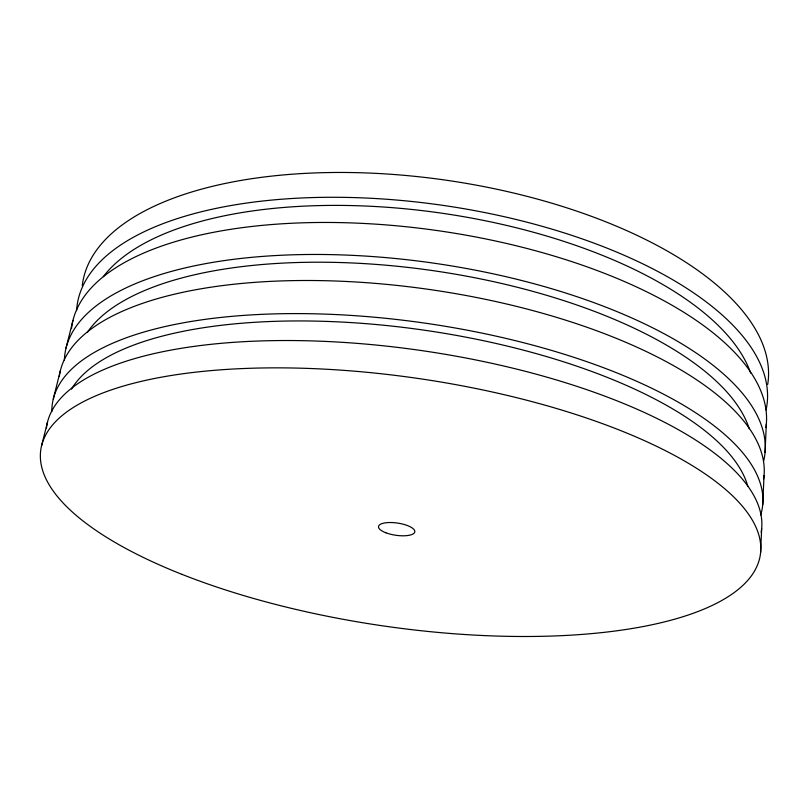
<?xml version="1.0" encoding="UTF-8"?>
<svg xmlns="http://www.w3.org/2000/svg" width="809" height="809" viewBox="0 0 809 809"><rect width="100%" height="100%" fill="white"/><g stroke="black" fill="none" stroke-linecap="round" stroke-linejoin="round"><path stroke-width="1.21" d="M760.591 552.648L761.663 528.57M762.725 504.816L764.03 475.55M765.061 452.474L766.325 424.058M41.613 445.648L47.478 422.197M53.273 399.049L60.402 370.552M66.025 348.092L72.952 320.415M82.255 285.628A346.282 154.853 8.3 0 1 446.204 180.215A346.282 154.853 8.3 0 1 767.711 384.417M71.556 389.089A345.847 128.53 8.3 0 1 423.532 330.082A345.847 128.53 8.3 0 1 747.779 486.148M46.416 428.254A361.168 129.319 8.3 0 1 422.288 350.681A361.168 129.319 8.3 0 1 761.168 532.241M51.837 411.609A358.791 133.566 8.3 0 1 426.626 323.378A358.791 133.566 8.3 0 1 760.682 514.989M103.34 276.627A335.947 145.559 8.3 0 1 445.051 213.677A335.947 145.559 8.3 0 1 750.651 373.06M71.516 328.585A350.732 147.501 8.3 0 1 437.426 230.595A350.732 147.501 8.3 0 1 765.921 427.557M76.612 310.585A348.497 151.232 8.3 0 1 442.493 205.304A348.497 151.232 8.3 0 1 766.062 409.951M87.332 332.357A340.822 137.318 8.3 0 1 434.089 270.803A340.822 137.318 8.3 0 1 749.235 428.73M59.29 376.498A355.869 138.703 8.3 0 1 431.419 289.774A355.869 138.703 8.3 0 1 763.585 479.13M64.376 360.359A353.563 142.687 8.3 0 1 433.745 263.158A353.563 142.687 8.3 0 1 763.645 460.988M181.974 574.36A363.575 124.95 8.3 0 0 757.831 564.186A363.575 124.95 8.3 0 0 261.954 367.984A363.575 124.95 8.3 0 0 181.974 574.36M385.873 532.777A18.354 6.159 8.3 0 0 414.724 532.191A18.354 6.159 8.3 0 0 389.351 522.533A18.354 6.159 8.3 0 0 385.873 532.777"/></g></svg>
